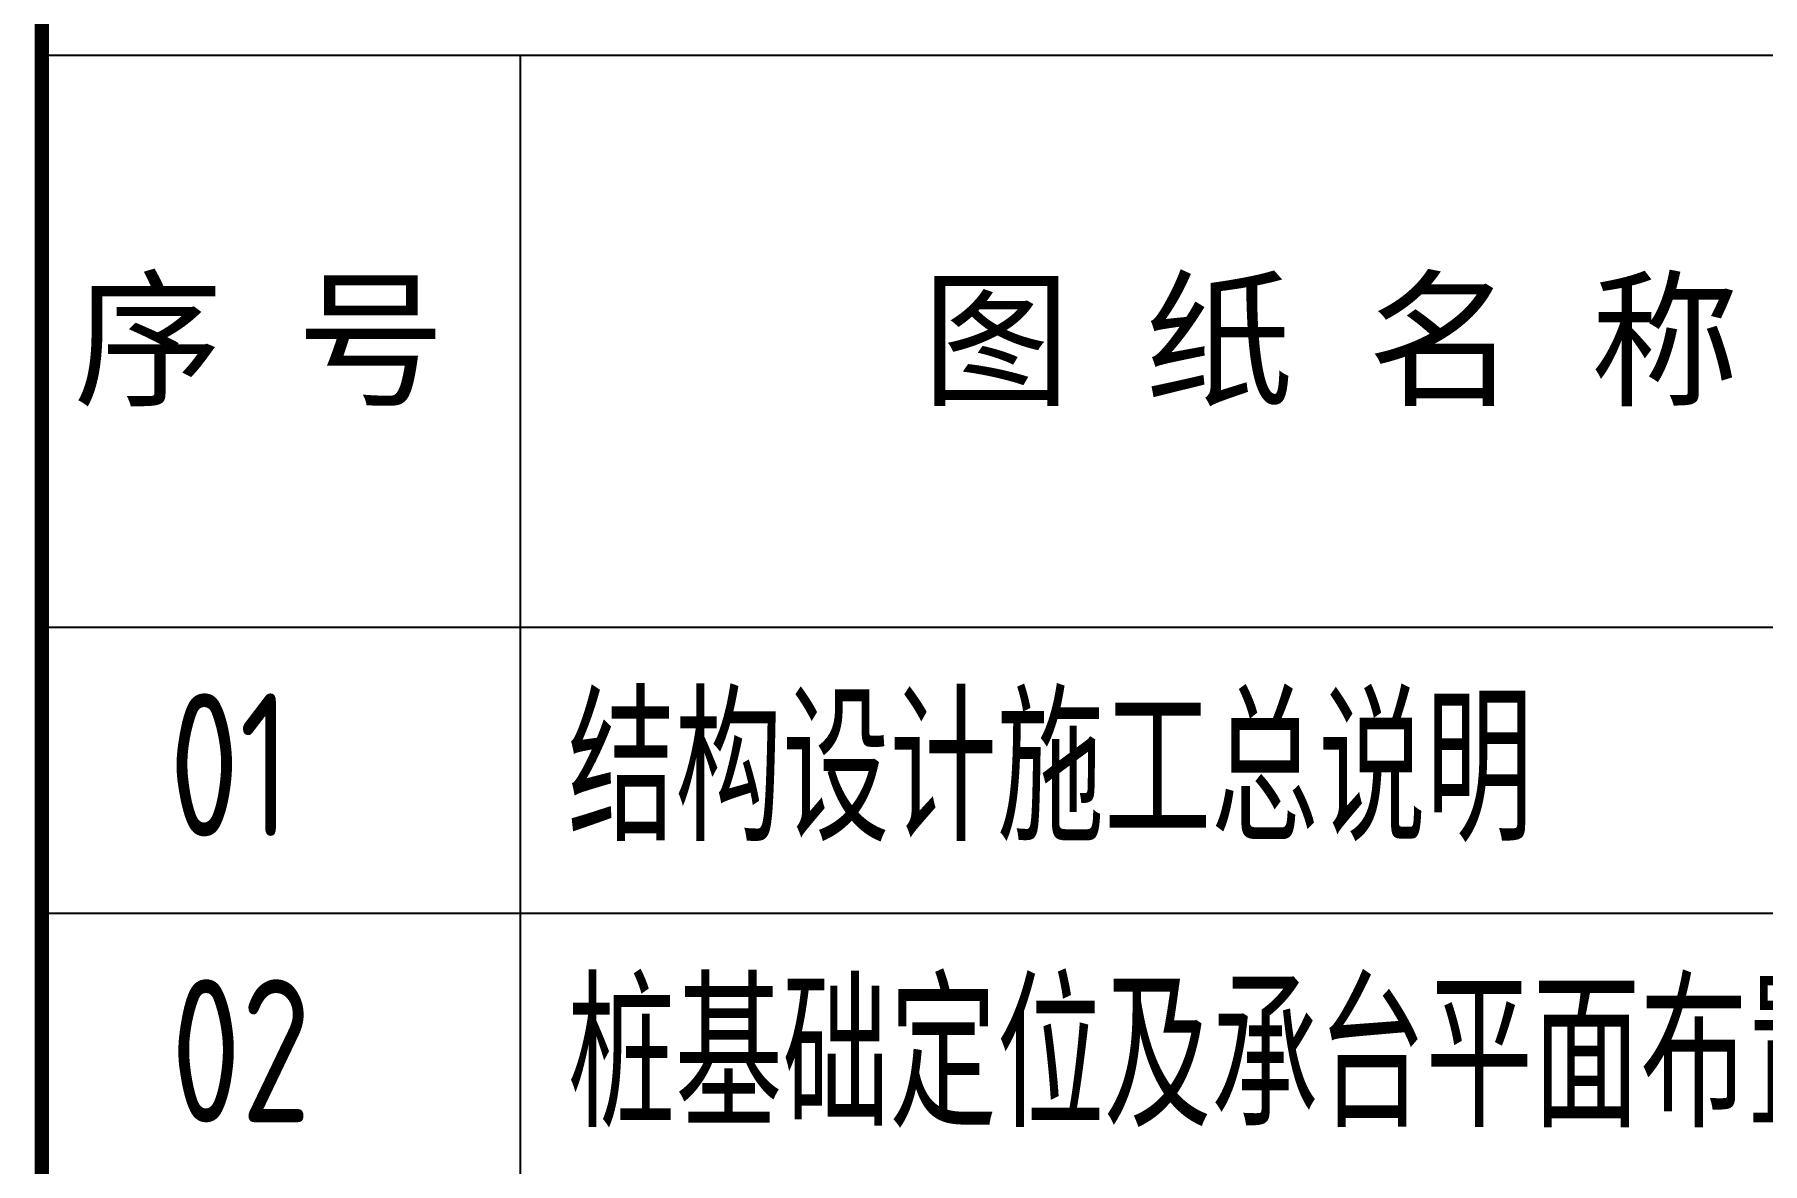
# Model space of a CAD drawing. Extents: x -2746917 to -971774, y -3334247 to -3250358.
# Drawn here: x -2603508 to -2591422, y -3289947 to -3282051 of the extents above; entities that cross this region are included whole.
import ezdxf

# ---------------------------------------------------------------- set-up
doc = ezdxf.new("R2010")
doc.units = 0
doc.header["$LTSCALE"] = 1000
doc.header["$MEASUREMENT"] = 0
doc.layers.get('0').update_dxf_attribs({"linetype": 'CONTINUOUS'})
doc.layers.add('PUB_TEXT', color=7, linetype='CONTINUOUS')
doc.layers.add('TEXT', color=7, linetype='CONTINUOUS')
doc.styles.add('-黑体', font='simhei.ttf')
doc.styles.add('TSSD_Rein', font='Tssdeng.shx', dxfattribs={"width": 0.75, "bigfont": 'hztxt.shx'})

msp = doc.modelspace()

# ---------------------------------------------------------------- linework, layer by layer
for p, q in [((-2603457.99, -3275482.46), (-2603457.99, -3334196.52)), ((-2603457.99, -3282196.52), (-2551928.17, -3282196.52)), ((-2600110.6, -3282196.52), (-2600110.6, -3334196.52)), ((-2603457.99, -3286196.52), (-2551928.17, -3286196.52)), ((-2603457.99, -3288196.52), (-2551928.17, -3288196.52))]:
    msp.add_line(p, q)
at = {"color": 4, "const_width": 100}
msp.add_lwpolyline([(-2603457.99, -3275482.46), (-2551928.17, -3275482.46), (-2551928.17, -3334196.52), (-2603457.99, -3334196.52), (-2603457.99, -3275482.46)], dxfattribs=at)

# ---------------------------------------------------------------- texts
at = {"layer": 'PUB_TEXT', "style": '-黑体'}
for s, p in [('序 号', (-2603233.57, -3284567.08)), ('图 纸 名 称', (-2597300.56, -3284567.08))]:
    msp.add_text(s, height=762.517, dxfattribs=at).set_placement(p)
at = {"layer": 'TEXT', "style": 'TSSD_Rein', "width": 0.75}
for s, p in [('01', (-2602565.73, -3287659.57)), ('02', (-2602553.31, -3289659.57))]:
    msp.add_text(s, height=1000, dxfattribs=at).set_placement(p)
at = {"layer": 'TEXT', "char_height": 1000, "width": 21606.0606, "attachment_point": 4, "style": 'TSSD_Rein'}
for s, insert in [('结构设计施工总说明', (-2599777.27, -3287196.52)), ('桩基础定位及承台平面布置图', (-2599777.27, -3289196.52))]:
    msp.add_mtext(s, dxfattribs=dict(at, insert=insert))

doc.saveas('drawing.dxf')
